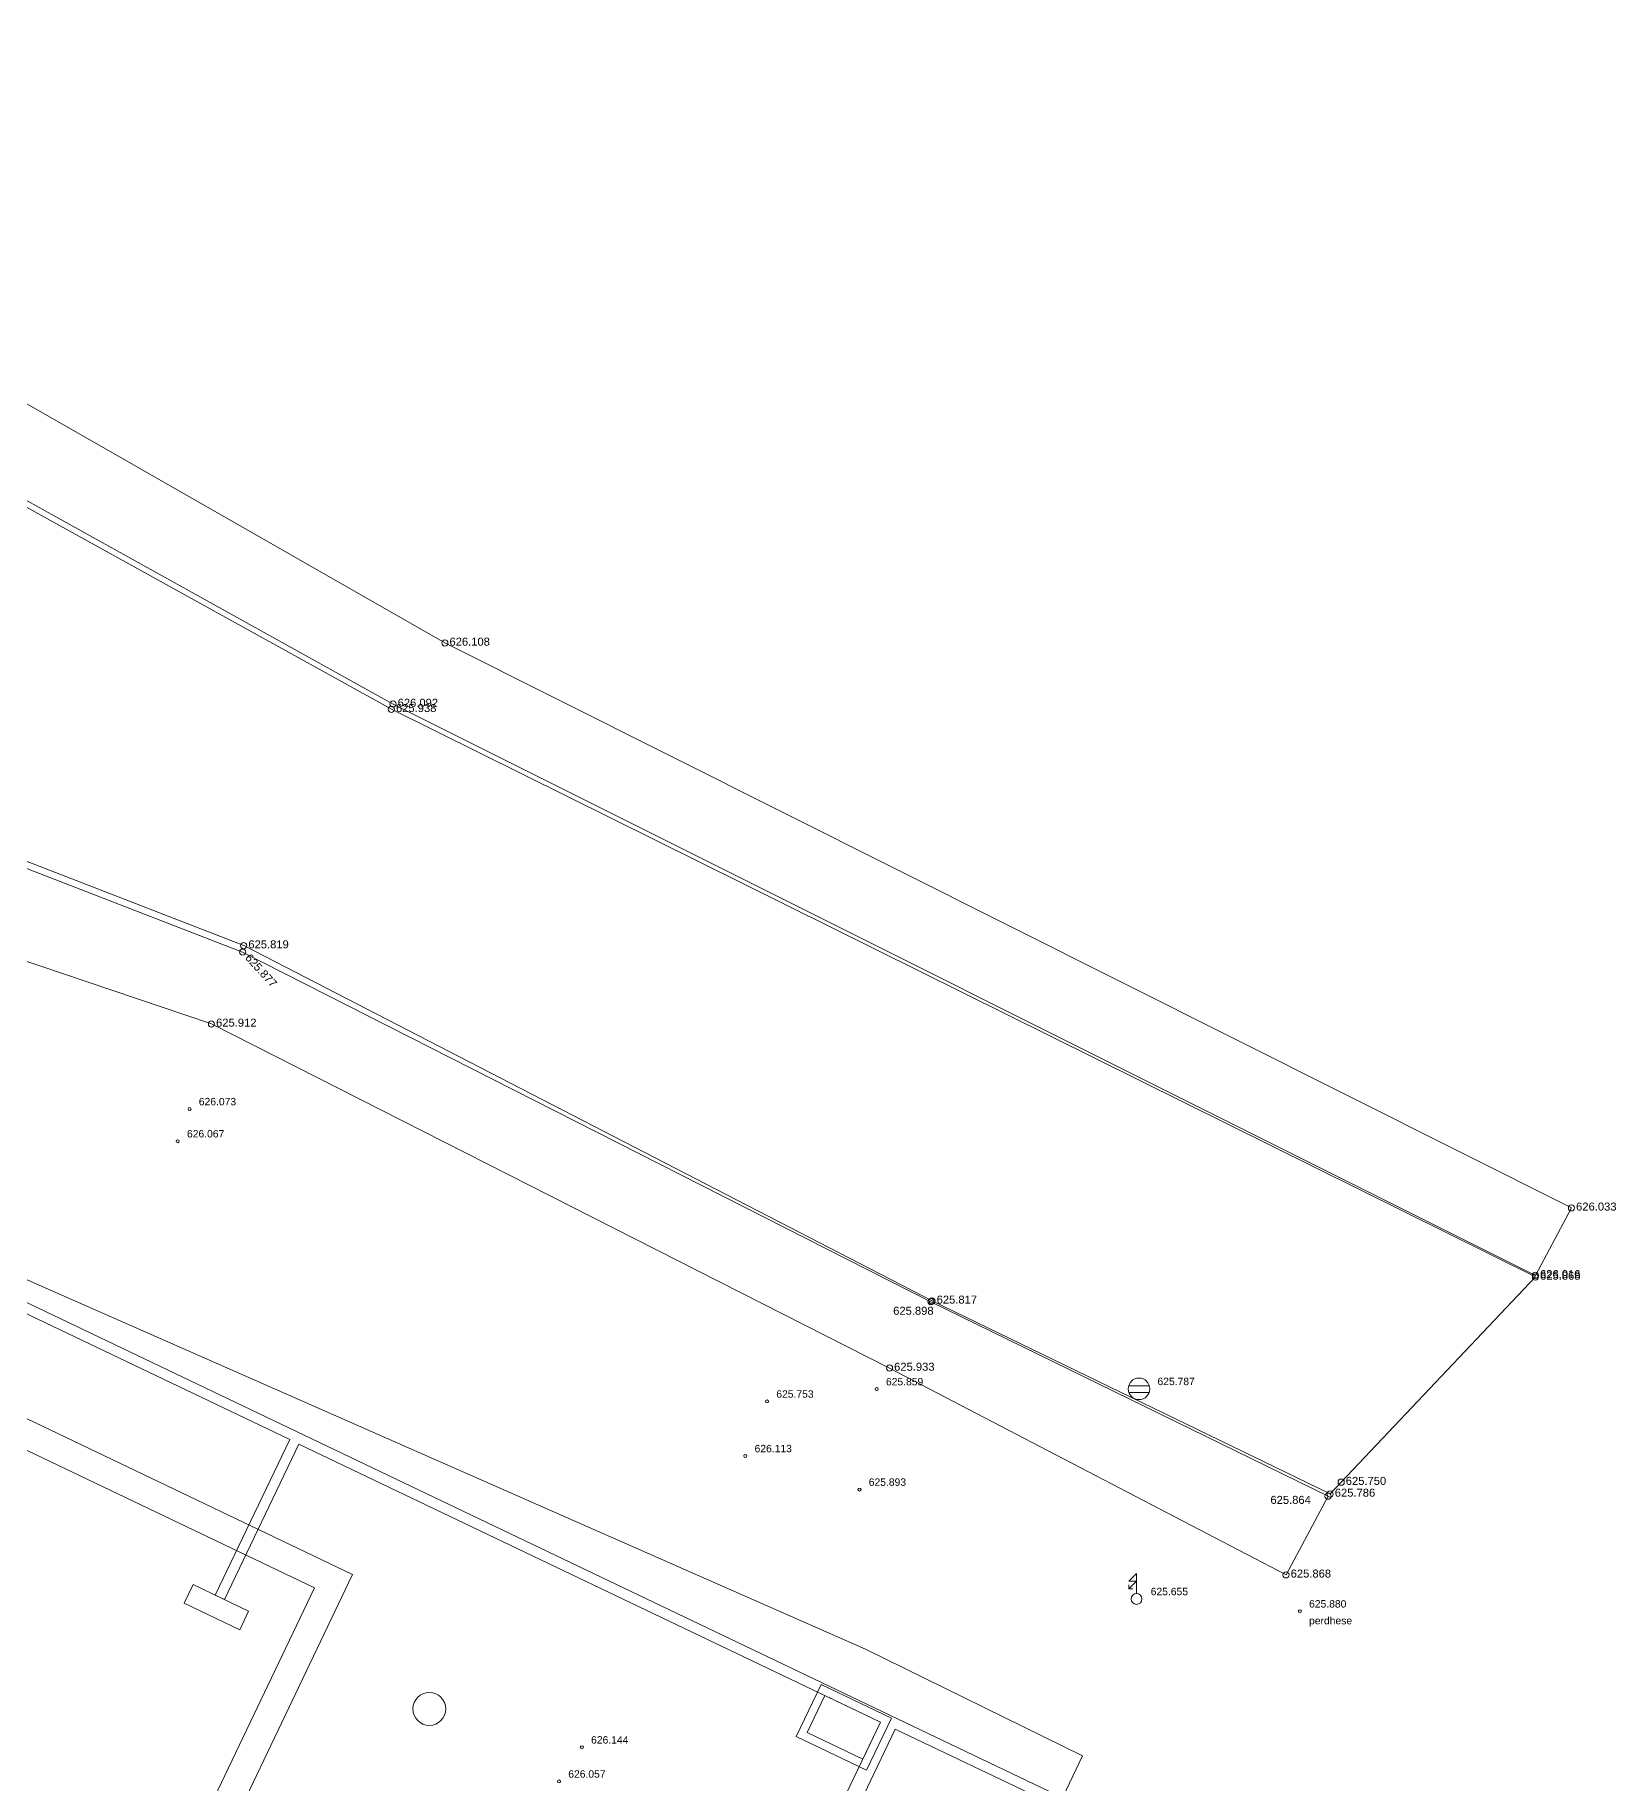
# Model space of a CAD drawing. Header units: metres. Extents: x 7511786 to 7512055, y 4693228 to 4693399.
# Drawn here: x 7511852.82 to 7511891.33, y 4693293.79 to 4693336.38 of the extents above; entities that cross this region are included whole.
import ezdxf

# ---------------------------------------------------------------- set-up
doc = ezdxf.new("R2010")
doc.units = ezdxf.units.M
doc.layers.get('0').update_dxf_attribs({"lineweight": 0})
for name, color, linetype, lineweight in [('asfalt', 252, 'Continuous', 0), ('asfalt pikat', 97, 'Continuous', 0), ('bodrumi', 5, 'Continuous', 0), ('label', 210, 'Continuous', 0), ('Matjet', 210, 'Continuous', 0), ('muri', 44, 'Continuous', 0), ('parcela', 7, 'Continuous', 0), ('Puset fekali', 30, 'Continuous', 0), ('shtyll elektrike', 1, 'Continuous', 0), ('shtyllat', 1, 'Continuous', 0), ('trapazani', 3, 'Continuous', 0), ('trotuar', 91, 'Continuous', 0), ('trotuar pikat', 155, 'Continuous', 0)]:
    doc.layers.add(name, color=color, linetype=linetype, lineweight=lineweight)
doc.styles.get("Standard").update_dxf_attribs({"font": 'arial.ttf'})

# ---------------------------------------------------------------- blocks, each defined once
blk = doc.blocks.new('*U99', base_point=(7511857.907, 4693314.196, 625.819))
at = {"layer": 'asfalt pikat', "linetype": 'ByBlock', "lineweight": -2}
blk.add_line((7511857.907, 4693314.196, 625.819), (7511857.907, 4693314.196, 625.819), dxfattribs=at)
blk.add_circle((7511857.907, 4693314.196, 625.819), 0.075, dxfattribs=at)
at = {"layer": 'asfalt pikat', "linetype": 'ByBlock', "insert": (7511858.0195, 4693314.226, 625.819), "char_height": 0.195, "attachment_point": 4}
blk.add_mtext('{\\C256;625.819}', dxfattribs=at)
blk = doc.blocks.new('*U100', base_point=(7511857.88, 4693314.038, 625.877))
at = {"layer": 'trotuar pikat', "linetype": 'ByBlock', "lineweight": -2}
blk.add_line((7511857.88, 4693314.038, 625.877), (7511857.88, 4693314.038, 625.877), dxfattribs=at)
blk.add_circle((7511857.88, 4693314.038, 625.877), 0.075, dxfattribs=at)
at = {"layer": 'trotuar pikat', "linetype": 'ByBlock', "insert": (7511857.999, 4693313.952, 625.877), "char_height": 0.195, "attachment_point": 4, "rotation": 312.402}
blk.add_mtext('{\\C256;625.877}', dxfattribs=at)
blk = doc.blocks.new('*U101', base_point=(7511857.121, 4693312.288, 625.912))
at = {"layer": 'trotuar pikat', "linetype": 'ByBlock', "lineweight": -2}
blk.add_line((7511857.121, 4693312.288, 625.912), (7511857.121, 4693312.288, 625.912), dxfattribs=at)
blk.add_circle((7511857.121, 4693312.288, 625.912), 0.075, dxfattribs=at)
at = {"layer": 'trotuar pikat', "linetype": 'ByBlock', "insert": (7511857.2335, 4693312.318, 625.912), "char_height": 0.195, "attachment_point": 4}
blk.add_mtext('{\\C256;625.912}', dxfattribs=at)
blk = doc.blocks.new('*U102', base_point=(7511856.588, 4693310.215, 626.073))
at = {"layer": 'Matjet', "linetype": 'ByBlock', "lineweight": -2}
blk.add_line((7511856.588, 4693310.215, 626.073), (7511856.588, 4693310.215, 626.073), dxfattribs=at)
blk.add_circle((7511856.588, 4693310.215, 626.073), 0.0375, dxfattribs=at)
at = {"layer": 'Matjet', "linetype": 'ByBlock', "insert": (7511856.813, 4693310.395, 626.073), "char_height": 0.18, "attachment_point": 4}
blk.add_mtext('626.073', dxfattribs=at)
blk = doc.blocks.new('*U103', base_point=(7511856.3, 4693309.431, 626.067))
at = {"layer": 'Matjet', "linetype": 'ByBlock', "lineweight": -2}
blk.add_line((7511856.3, 4693309.431, 626.067), (7511856.3, 4693309.431, 626.067), dxfattribs=at)
blk.add_circle((7511856.3, 4693309.431, 626.067), 0.0375, dxfattribs=at)
at = {"layer": 'Matjet', "linetype": 'ByBlock', "insert": (7511856.525, 4693309.611, 626.067), "char_height": 0.18, "attachment_point": 4}
blk.add_mtext('626.067', dxfattribs=at)
blk = doc.blocks.new('*U104', base_point=(7511874.672, 4693305.54, 625.817))
at = {"layer": 'asfalt pikat', "linetype": 'ByBlock', "lineweight": -2}
blk.add_line((7511874.672, 4693305.54, 625.817), (7511874.672, 4693305.54, 625.817), dxfattribs=at)
blk.add_circle((7511874.672, 4693305.54, 625.817), 0.075, dxfattribs=at)
at = {"layer": 'asfalt pikat', "linetype": 'ByBlock', "insert": (7511874.7845, 4693305.57, 625.817), "char_height": 0.195, "attachment_point": 4}
blk.add_mtext('{\\C256;625.817}', dxfattribs=at)
blk = doc.blocks.new('*U105', base_point=(7511874.644, 4693305.521, 625.898))
at = {"layer": 'trotuar pikat', "linetype": 'ByBlock', "lineweight": -2}
blk.add_line((7511874.644, 4693305.521, 625.898), (7511874.644, 4693305.521, 625.898), dxfattribs=at)
blk.add_circle((7511874.644, 4693305.521, 625.898), 0.075, dxfattribs=at)
at = {"layer": 'trotuar pikat', "linetype": 'ByBlock', "insert": (7511873.726, 4693305.299, 625.898), "char_height": 0.195, "attachment_point": 4}
blk.add_mtext('{\\C256;625.898}', dxfattribs=at)
blk = doc.blocks.new('*U106', base_point=(7511873.637, 4693303.905, 625.933))
at = {"layer": 'trotuar pikat', "linetype": 'ByBlock', "lineweight": -2}
blk.add_line((7511873.637, 4693303.905, 625.933), (7511873.637, 4693303.905, 625.933), dxfattribs=at)
blk.add_circle((7511873.637, 4693303.905, 625.933), 0.075, dxfattribs=at)
at = {"layer": 'trotuar pikat', "linetype": 'ByBlock', "insert": (7511873.7495, 4693303.935, 625.933), "char_height": 0.195, "attachment_point": 4}
blk.add_mtext('{\\C256;625.933}', dxfattribs=at)
blk = doc.blocks.new('*U107', base_point=(7511873.325, 4693303.391, 625.859))
at = {"layer": 'Matjet', "linetype": 'ByBlock', "lineweight": -2}
blk.add_line((7511873.325, 4693303.391, 625.859), (7511873.325, 4693303.391, 625.859), dxfattribs=at)
blk.add_circle((7511873.325, 4693303.391, 625.859), 0.0375, dxfattribs=at)
at = {"layer": 'Matjet', "linetype": 'ByBlock', "insert": (7511873.55, 4693303.571, 625.859), "char_height": 0.18, "attachment_point": 4}
blk.add_mtext('625.859', dxfattribs=at)
blk = doc.blocks.new('*U108', base_point=(7511872.906, 4693300.944, 625.893))
at = {"layer": 'Matjet', "linetype": 'ByBlock', "lineweight": -2}
blk.add_line((7511872.906, 4693300.944, 625.893), (7511872.906, 4693300.944, 625.893), dxfattribs=at)
blk.add_circle((7511872.906, 4693300.944, 625.893), 0.0375, dxfattribs=at)
at = {"layer": 'Matjet', "linetype": 'ByBlock', "insert": (7511873.131, 4693301.124, 625.893), "char_height": 0.18, "attachment_point": 4}
blk.add_mtext('625.893', dxfattribs=at)
blk = doc.blocks.new('Pole electricity_ Shtyllë Elekrike Druri - tension i lartë')
at = {"color": 1, "linetype": 'ByBlock', "lineweight": 0, "flags": 128}
for points in [[(0, 0.5), (0, 2.35), (-0.7, 1.65), (0, 1.65), (-0.7, 0.95)], [(-0.35, 0.95), (-0.7, 0.95), (-0.7, 1.3)]]:
    blk.add_lwpolyline(points, dxfattribs=at)
at = {"color": 1, "linetype": 'ByBlock', "lineweight": 0}
blk.add_circle((0, 0), 0.5, dxfattribs=at)
blk = doc.blocks.new('Shtylle_Elekrike_Druri')
at = {"color": 1, "lineweight": 0}
blk.add_blockref('Pole electricity_ Shtyllë Elekrike Druri - tension i lartë', (0, 0), dxfattribs=at)
blk = doc.blocks.new('*U109', base_point=(7511879.654, 4693298.279, 625.655))
at = {"layer": 'shtyll elektrike', "color": 0, "linetype": 'ByBlock', "lineweight": -2, "xscale": 0.2631578938478685, "yscale": 0.2631578938478685, "zscale": 0.2631578938478685}
blk.add_blockref('Shtylle_Elekrike_Druri', (7511879.654, 4693298.279, 625.655), dxfattribs=at)
at = {"layer": 'label', "linetype": 'ByBlock', "insert": (7511879.999, 4693298.459, 625.655), "char_height": 0.18, "attachment_point": 4}
blk.add_mtext('625.655', dxfattribs=at)
blk = doc.blocks.new('Settling Basin - PK ujrat e zeza')
at = {"color": 21, "lineweight": 0, "flags": 128}
for points in [[(-0.95, 0.27), (0.96, 0.27)], [(-0.95, -0.33), (0.96, -0.33)]]:
    blk.add_lwpolyline(points, dxfattribs=at)
at = {"color": 21, "lineweight": 0}
blk.add_circle((0, 0), 1, dxfattribs=at)
blk = doc.blocks.new('Puset_Kan_Atmosferik')
blk.add_blockref('Settling Basin - PK ujrat e zeza', (0, 0))
blk = doc.blocks.new('*U110', base_point=(7511879.714, 4693303.397, 625.787))
at = {"layer": 'Puset fekali', "color": 0, "linetype": 'ByBlock', "lineweight": -2, "xscale": 0.2624999971783286, "yscale": 0.2624999971783286, "zscale": 0.2624999971783286}
blk.add_blockref('Puset_Kan_Atmosferik', (7511879.714, 4693303.397, 625.787), dxfattribs=at)
at = {"layer": 'label', "linetype": 'ByBlock', "insert": (7511880.164, 4693303.577, 625.787), "char_height": 0.18, "attachment_point": 4}
blk.add_mtext('625.787', dxfattribs=at)
blk = doc.blocks.new('*U111', base_point=(7511883.631, 4693297.978, 625.88))
at = {"layer": 'Matjet', "linetype": 'ByBlock', "lineweight": -2}
blk.add_line((7511883.631, 4693297.978, 625.88), (7511883.631, 4693297.978, 625.88), dxfattribs=at)
blk.add_circle((7511883.631, 4693297.978, 625.88), 0.0375, dxfattribs=at)
at = {"layer": 'Matjet', "linetype": 'ByBlock', "char_height": 0.18}
for s, insert, attachment_point in [('625.880', (7511883.856, 4693298.158, 625.88), 4), ('perdhese', (7511883.856, 4693297.841, 625.88), 1)]:
    blk.add_mtext(s, dxfattribs=dict(at, insert=insert, attachment_point=attachment_point))
blk = doc.blocks.new('*U112', base_point=(7511884.638, 4693301.124, 625.75))
at = {"layer": 'asfalt pikat', "linetype": 'ByBlock', "lineweight": -2}
blk.add_line((7511884.638, 4693301.124, 625.75), (7511884.638, 4693301.124, 625.75), dxfattribs=at)
blk.add_circle((7511884.638, 4693301.124, 625.75), 0.075, dxfattribs=at)
at = {"layer": 'asfalt pikat', "linetype": 'ByBlock', "insert": (7511884.7505, 4693301.154, 625.75), "char_height": 0.195, "attachment_point": 4}
blk.add_mtext('{\\C256;625.750}', dxfattribs=at)
blk = doc.blocks.new('*U113', base_point=(7511884.37, 4693300.836, 625.786))
at = {"layer": 'asfalt pikat', "linetype": 'ByBlock', "lineweight": -2}
blk.add_line((7511884.37, 4693300.836, 625.786), (7511884.37, 4693300.836, 625.786), dxfattribs=at)
blk.add_circle((7511884.37, 4693300.836, 625.786), 0.075, dxfattribs=at)
at = {"layer": 'asfalt pikat', "linetype": 'ByBlock', "insert": (7511884.4825, 4693300.866, 625.786), "char_height": 0.195, "attachment_point": 4}
blk.add_mtext('{\\C256;625.786}', dxfattribs=at)
blk = doc.blocks.new('*U114', base_point=(7511884.318, 4693300.783, 625.864))
at = {"layer": 'trotuar pikat', "linetype": 'ByBlock', "lineweight": -2}
blk.add_line((7511884.318, 4693300.783, 625.864), (7511884.318, 4693300.783, 625.864), dxfattribs=at)
blk.add_circle((7511884.318, 4693300.783, 625.864), 0.075, dxfattribs=at)
at = {"layer": 'trotuar pikat', "linetype": 'ByBlock', "insert": (7511882.915, 4693300.691, 625.864), "char_height": 0.195, "attachment_point": 4}
blk.add_mtext('{\\C256;625.864}', dxfattribs=at)
blk = doc.blocks.new('*U115', base_point=(7511883.295, 4693298.866, 625.868))
at = {"layer": 'trotuar pikat', "linetype": 'ByBlock', "lineweight": -2}
blk.add_line((7511883.295, 4693298.866, 625.868), (7511883.295, 4693298.866, 625.868), dxfattribs=at)
blk.add_circle((7511883.295, 4693298.866, 625.868), 0.075, dxfattribs=at)
at = {"layer": 'trotuar pikat', "linetype": 'ByBlock', "insert": (7511883.4075, 4693298.896, 625.868), "char_height": 0.195, "attachment_point": 4}
blk.add_mtext('{\\C256;625.868}', dxfattribs=at)
blk = doc.blocks.new('*U116', base_point=(7511870.654, 4693303.091, 625.753))
at = {"layer": 'Matjet', "linetype": 'ByBlock', "lineweight": -2}
blk.add_line((7511870.654, 4693303.091, 625.753), (7511870.654, 4693303.091, 625.753), dxfattribs=at)
blk.add_circle((7511870.654, 4693303.091, 625.753), 0.0375, dxfattribs=at)
at = {"layer": 'Matjet', "linetype": 'ByBlock', "insert": (7511870.879, 4693303.271, 625.753), "char_height": 0.18, "attachment_point": 4}
blk.add_mtext('625.753', dxfattribs=at)
blk = doc.blocks.new('*U117', base_point=(7511870.125, 4693301.762, 626.113))
at = {"layer": 'Matjet', "linetype": 'ByBlock', "lineweight": -2}
blk.add_line((7511870.125, 4693301.762, 626.113), (7511870.125, 4693301.762, 626.113), dxfattribs=at)
blk.add_circle((7511870.125, 4693301.762, 626.113), 0.0375, dxfattribs=at)
at = {"layer": 'Matjet', "linetype": 'ByBlock', "insert": (7511870.35, 4693301.942, 626.113), "char_height": 0.18, "attachment_point": 4}
blk.add_mtext('626.113', dxfattribs=at)
blk = doc.blocks.new('*U118', base_point=(7511866.143, 4693294.664, 626.144))
at = {"layer": 'Matjet', "linetype": 'ByBlock', "lineweight": -2}
blk.add_line((7511866.143, 4693294.664, 626.144), (7511866.143, 4693294.664, 626.144), dxfattribs=at)
blk.add_circle((7511866.143, 4693294.664, 626.144), 0.0375, dxfattribs=at)
at = {"layer": 'Matjet', "linetype": 'ByBlock', "insert": (7511866.368, 4693294.844, 626.144), "char_height": 0.18, "attachment_point": 4}
blk.add_mtext('626.144', dxfattribs=at)
blk = doc.blocks.new('*U119', base_point=(7511865.587, 4693293.833, 626.057))
at = {"layer": 'Matjet', "linetype": 'ByBlock', "lineweight": -2}
blk.add_line((7511865.587, 4693293.833, 626.057), (7511865.587, 4693293.833, 626.057), dxfattribs=at)
blk.add_circle((7511865.587, 4693293.833, 626.057), 0.0375, dxfattribs=at)
at = {"layer": 'Matjet', "linetype": 'ByBlock', "insert": (7511865.812, 4693294.013, 626.057), "char_height": 0.18, "attachment_point": 4}
blk.add_mtext('626.057', dxfattribs=at)
blk = doc.blocks.new('*U209', base_point=(7511889.371, 4693306.123, 625.868))
at = {"layer": 'asfalt pikat', "linetype": 'ByBlock', "lineweight": -2}
blk.add_line((7511889.371, 4693306.123, 625.868), (7511889.371, 4693306.123, 625.868), dxfattribs=at)
blk.add_circle((7511889.371, 4693306.123, 625.868), 0.075, dxfattribs=at)
at = {"layer": 'asfalt pikat', "linetype": 'ByBlock', "insert": (7511889.4835, 4693306.153, 625.868), "char_height": 0.195, "attachment_point": 4}
blk.add_mtext('{\\C256;625.868}', dxfattribs=at)
blk = doc.blocks.new('*U210', base_point=(7511889.369, 4693306.162, 626.016))
at = {"layer": 'trotuar pikat', "linetype": 'ByBlock', "lineweight": -2}
blk.add_line((7511889.369, 4693306.162, 626.016), (7511889.369, 4693306.162, 626.016), dxfattribs=at)
blk.add_circle((7511889.369, 4693306.162, 626.016), 0.075, dxfattribs=at)
at = {"layer": 'trotuar pikat', "linetype": 'ByBlock', "insert": (7511889.4815, 4693306.192, 626.016), "char_height": 0.195, "attachment_point": 4}
blk.add_mtext('{\\C256;626.016}', dxfattribs=at)
blk = doc.blocks.new('*U211', base_point=(7511890.248, 4693307.807, 626.033))
at = {"layer": 'trotuar pikat', "linetype": 'ByBlock', "lineweight": -2}
blk.add_line((7511890.248, 4693307.807, 626.033), (7511890.248, 4693307.807, 626.033), dxfattribs=at)
blk.add_circle((7511890.248, 4693307.807, 626.033), 0.075, dxfattribs=at)
at = {"layer": 'trotuar pikat', "linetype": 'ByBlock', "insert": (7511890.3605, 4693307.837, 626.033), "char_height": 0.195, "attachment_point": 4}
blk.add_mtext('{\\C256;626.033}', dxfattribs=at)
blk = doc.blocks.new('*U212', base_point=(7511862.806, 4693321.57, 626.108))
at = {"layer": 'trotuar pikat', "linetype": 'ByBlock', "lineweight": -2}
blk.add_line((7511862.806, 4693321.57, 626.108), (7511862.806, 4693321.57, 626.108), dxfattribs=at)
blk.add_circle((7511862.806, 4693321.57, 626.108), 0.075, dxfattribs=at)
at = {"layer": 'trotuar pikat', "linetype": 'ByBlock', "insert": (7511862.9185, 4693321.6, 626.108), "char_height": 0.195, "attachment_point": 4}
blk.add_mtext('{\\C256;626.108}', dxfattribs=at)
blk = doc.blocks.new('*U213', base_point=(7511861.543, 4693320.082, 626.092))
at = {"layer": 'trotuar pikat', "linetype": 'ByBlock', "lineweight": -2}
blk.add_line((7511861.543, 4693320.082, 626.092), (7511861.543, 4693320.082, 626.092), dxfattribs=at)
blk.add_circle((7511861.543, 4693320.082, 626.092), 0.075, dxfattribs=at)
at = {"layer": 'trotuar pikat', "linetype": 'ByBlock', "insert": (7511861.6555, 4693320.112, 626.092), "char_height": 0.195, "attachment_point": 4}
blk.add_mtext('{\\C256;626.092}', dxfattribs=at)
blk = doc.blocks.new('*U214', base_point=(7511861.503, 4693319.953, 625.938))
at = {"layer": 'asfalt pikat', "linetype": 'ByBlock', "lineweight": -2}
blk.add_line((7511861.503, 4693319.953, 625.938), (7511861.503, 4693319.953, 625.938), dxfattribs=at)
blk.add_circle((7511861.503, 4693319.953, 625.938), 0.075, dxfattribs=at)
at = {"layer": 'asfalt pikat', "linetype": 'ByBlock', "insert": (7511861.6155, 4693319.983, 625.938), "char_height": 0.195, "attachment_point": 4}
blk.add_mtext('{\\C256;625.938}', dxfattribs=at)

msp = doc.modelspace()

# ---------------------------------------------------------------- linework, layer by layer
at = {"layer": 'asfalt'}
for points in [[(7511884.37, 4693300.836, 625.786), (7511884.638, 4693301.124, 625.75), (7511889.371, 4693306.123, 625.868), (7511861.503, 4693319.953, 625.938), (7511846.489, 4693328.269, 625.923), (7511845.318, 4693329.13, 625.946), (7511844.288, 4693330.421, 625.948), (7511843.796, 4693331.269, 625.903), (7511843.158, 4693332.949, 625.914), (7511842.992, 4693333.308, 0), (7511842.921, 4693334.692, 625.941), (7511842.921, 4693335.407, 625.941), (7511843.046, 4693336.383, 625.977)], [(7511808.787, 4693277.289, 625.845), (7511817.691, 4693293.371, 625.932), (7511820.303, 4693300.202, 625.91), (7511821.74, 4693303.288, 625.887), (7511826.488, 4693307.928, 625.919), (7511832.053, 4693312.392, 625.959), (7511837.196, 4693315.645, 625.918), (7511840.099, 4693316.94, 625.909), (7511843.205, 4693317.426, 625.868), (7511850.823, 4693316.948, 625.831), (7511857.907, 4693314.196, 625.819), (7511874.672, 4693305.54, 625.817), (7511884.37, 4693300.836, 625.786)]]:
    msp.add_polyline3d(points, dxfattribs=at)
at = {"layer": 'bodrumi'}
msp.add_lwpolyline([(7511855.345, 4693246.71), (7511877.719, 4693293.499), (7511839.929, 4693311.57), (7511815.983, 4693270.516)], close=True, dxfattribs=at)
at = {"layer": 'muri', "lineweight": 5}
msp.add_lwpolyline([(7511847.276, 4693307.779), (7511859.027, 4693302.16), (7511857.214, 4693298.37), (7511857.44, 4693298.262), (7511859.253, 4693302.052), (7511873.416, 4693295.279), (7511871.388, 4693291.038), (7511871.749, 4693290.865), (7511873.777, 4693295.107), (7511877.386, 4693293.381), (7511869.922, 4693277.772), (7511866.313, 4693279.498), (7511869.053, 4693285.227), (7511868.692, 4693285.399), (7511865.823, 4693279.4), (7511869.793, 4693277.502), (7511866.579, 4693270.781), (7511862.609, 4693272.679), (7511856.613, 4693260.139), (7511856.973, 4693259.966), (7511862.841, 4693272.236), (7511866.449, 4693270.51), (7511855.239, 4693247.067), (7511848.597, 4693251.084)], dxfattribs=at)
at = {"layer": 'parcela', "flags": 128}
msp.add_lwpolyline([(7511814.966, 4693269.473), (7511839.64, 4693311.774), (7511841.452, 4693310.975), (7511873.052, 4693297.055), (7511878.341, 4693294.453), (7511872.939, 4693283.093), (7511869.394, 4693275.64), (7511867.394, 4693271.28), (7511855.089, 4693245.348), (7511843.413, 4693251.372), (7511814.966, 4693269.473)], dxfattribs=at)
at = {"layer": 'shtyllat', "lineweight": 5}
msp.add_lwpolyline([(7511877.719, 4693293.499), (7511839.929, 4693311.57), (7511815.983, 4693270.516), (7511855.345, 4693246.71)], close=True, dxfattribs=at)
at = {"layer": 'shtyllat'}
msp.add_lwpolyline([(7511856.673, 4693298.629), (7511856.457, 4693298.178), (7511857.811, 4693297.53), (7511858.026, 4693297.981)], close=True, dxfattribs=at)
at = {"layer": 'shtyllat', "lineweight": 5, "ltscale": 0.5}
for points in [[(7511871.365, 4693294.93), (7511873.079, 4693294.11), (7511873.683, 4693295.373), (7511871.969, 4693296.193)], [(7511871.632, 4693295.024), (7511872.985, 4693294.377), (7511873.416, 4693295.279), (7511872.063, 4693295.926)]]:
    msp.add_lwpolyline(points, close=True, dxfattribs=at)
msp.add_circle((7511862.429, 4693295.599), 0.4, dxfattribs=at)
at = {"layer": 'trapazani', "lineweight": 5, "ltscale": 2}
for points in [[(7511836.368, 4693279.463), (7511828.884, 4693263.811), (7511852.159, 4693252.68), (7511862.707, 4693274.738), (7511851.565, 4693280.066), (7511860.56, 4693298.876), (7511838.639, 4693309.358), (7511826.279, 4693288.167), (7511834.27, 4693284.346)], [(7511837, 4693279.161), (7511829.817, 4693264.14), (7511851.83, 4693253.614), (7511861.774, 4693274.409), (7511850.632, 4693279.736), (7511859.627, 4693298.546), (7511838.286, 4693308.752), (7511826.633, 4693288.774), (7511834.572, 4693284.978)]]:
    msp.add_lwpolyline(points, dxfattribs=at)
at = {"layer": 'trotuar'}
for points in [[(7511889.369, 4693306.162, 626.016), (7511890.248, 4693307.807, 626.033), (7511862.806, 4693321.57, 626.108), (7511847.746, 4693330.18, 625.988), (7511847.018, 4693330.742, 626.023), (7511846.807, 4693330.906, 626.066), (7511846.032, 4693331.812, 626.256), (7511845.538, 4693332.58, 626.253), (7511845.261, 4693334.049, 626.114), (7511845.356, 4693335.088, 626.075), (7511843.027, 4693335.425, 626.273), (7511842.973, 4693334.359, 626.219), (7511843.081, 4693333.355, 626.076), (7511844.566, 4693330.121, 626.068), (7511845.27, 4693329.434, 625.979), (7511846.56, 4693328.399, 625.955), (7511861.543, 4693320.082, 626.092), (7511889.369, 4693306.162, 626.016)], [(7511849.927, 4693314.721, 625.927), (7511857.121, 4693312.288, 625.912), (7511873.637, 4693303.905, 625.933), (7511883.295, 4693298.866, 625.868), (7511884.318, 4693300.783, 625.864), (7511874.644, 4693305.521, 625.898), (7511857.88, 4693314.038, 625.877), (7511850.682, 4693316.825, 625.932)]]:
    msp.add_polyline3d(points, dxfattribs=at)

# ---------------------------------------------------------------- block references
at = {"layer": 'asfalt pikat'}
for name, p in [('*U214', (7511861.503, 4693319.953, 625.938)), ('*U99', (7511857.907, 4693314.196, 625.819)), ('*U209', (7511889.371, 4693306.123, 625.868)), ('*U104', (7511874.672, 4693305.54, 625.817)), ('*U113', (7511884.37, 4693300.836, 625.786)), ('*U112', (7511884.638, 4693301.124, 625.75))]:
    msp.add_blockref(name, p, dxfattribs=at)
at = {"layer": 'Matjet'}
for name, p in [('*U102', (7511856.588, 4693310.215, 626.073)), ('*U103', (7511856.3, 4693309.431, 626.067)), ('*U107', (7511873.325, 4693303.391, 625.859)), ('*U116', (7511870.654, 4693303.091, 625.753)), ('*U117', (7511870.125, 4693301.762, 626.113)), ('*U108', (7511872.906, 4693300.944, 625.893)), ('*U111', (7511883.631, 4693297.978, 625.88)), ('*U118', (7511866.143, 4693294.664, 626.144)), ('*U119', (7511865.587, 4693293.833, 626.057))]:
    msp.add_blockref(name, p, dxfattribs=at)
at = {"layer": 'Puset fekali'}
msp.add_blockref('*U110', (7511879.714, 4693303.397, 625.787), dxfattribs=at)
at = {"layer": 'shtyll elektrike'}
msp.add_blockref('*U109', (7511879.654, 4693298.279, 625.655), dxfattribs=at)
at = {"layer": 'trotuar pikat'}
for name, p in [('*U212', (7511862.806, 4693321.57, 626.108)), ('*U213', (7511861.543, 4693320.082, 626.092)), ('*U100', (7511857.88, 4693314.038, 625.877)), ('*U101', (7511857.121, 4693312.288, 625.912)), ('*U211', (7511890.248, 4693307.807, 626.033)), ('*U210', (7511889.369, 4693306.162, 626.016)), ('*U105', (7511874.644, 4693305.521, 625.898)), ('*U106', (7511873.637, 4693303.905, 625.933)), ('*U114', (7511884.318, 4693300.783, 625.864)), ('*U115', (7511883.295, 4693298.866, 625.868))]:
    msp.add_blockref(name, p, dxfattribs=at)

doc.saveas('drawing.dxf')
